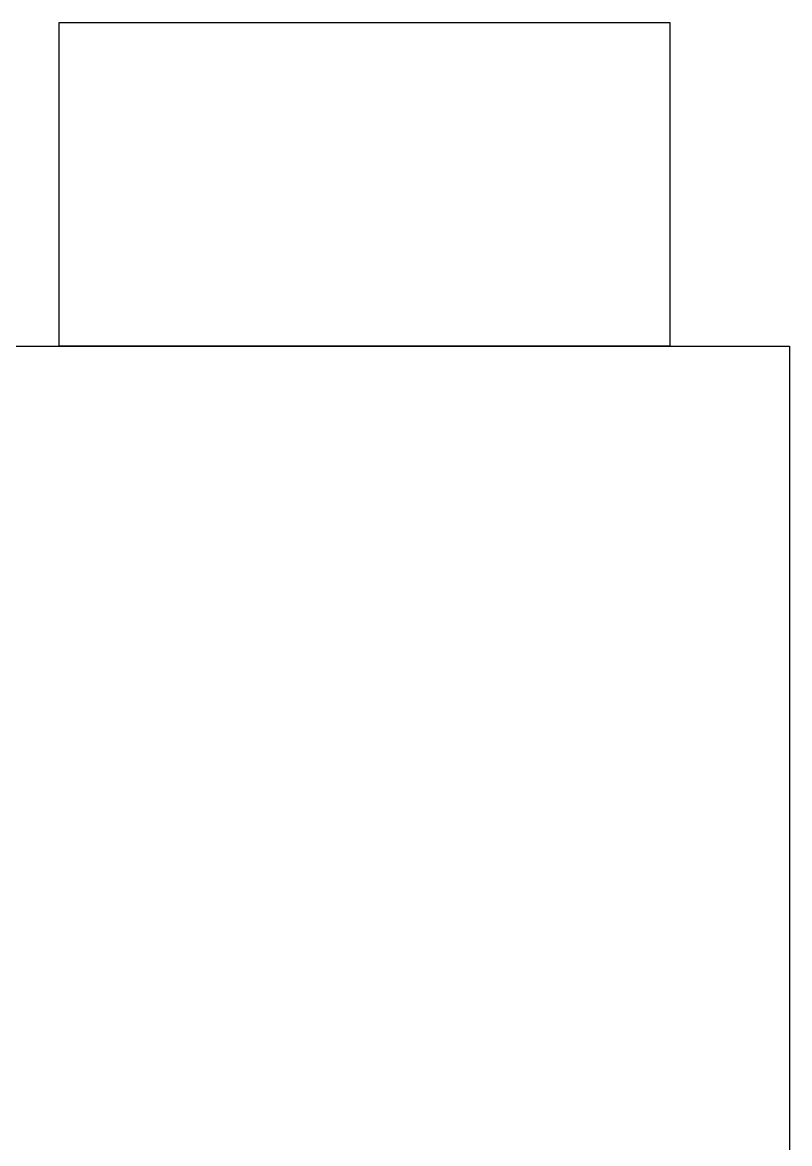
# Model space of a CAD drawing. Header units: inches. Extents: x -4812 to 4100, y -5780 to 4596.
# Drawn here: x 140 to 1396, y 2760 to 4596 of the extents above; entities that cross this region are included whole.
import ezdxf

# ---------------------------------------------------------------- set-up
doc = ezdxf.new("R2010")
doc.units = ezdxf.units.IN
doc.header["$MEASUREMENT"] = 0
doc.linetypes.add('solid', pattern=[0.3, 0.1, 0.1, 0.1])
doc.layers.add('1_41EA_UMB_TCE_GSUT', color=7, linetype='Continuous')

# ---------------------------------------------------------------- blocks, each defined once
blk = doc.blocks.new('AUTOMATION TEST COMPONENT')
at = {"layer": '1_41EA_UMB_TCE_GSUT', "color": 1, "linetype": 'solid'}
for p, q in [((200.1, 4596.3), (1200.1, 4596.3)), ((200.1, 4066.3), (200.1, 4596.3)), ((200.1, 4596.3), (1200.1, 4596.3)), ((200.1, 4066.3), (200.1, 4596.3)), ((1200.1, 4596.3), (1200.1, 4066.3)), ((1200.1, 4596.3), (1200.1, 4066.3)), ((-795.9, 4066.3), (1396.1, 4066.3)), ((-795.9, 4066.3), (1396.1, 4066.3)), ((1200.1, 4066.3), (200.1, 4066.3)), ((1200.1, 4066.3), (200.1, 4066.3)), ((1396.1, 4066.3), (1396.1, -4255.7)), ((1396.1, 4066.3), (1396.1, -4255.7))]:
    blk.add_line(p, q, dxfattribs=at)

msp = doc.modelspace()

# ---------------------------------------------------------------- block references
msp.add_blockref('AUTOMATION TEST COMPONENT', (0, 0))

doc.saveas('drawing.dxf')
